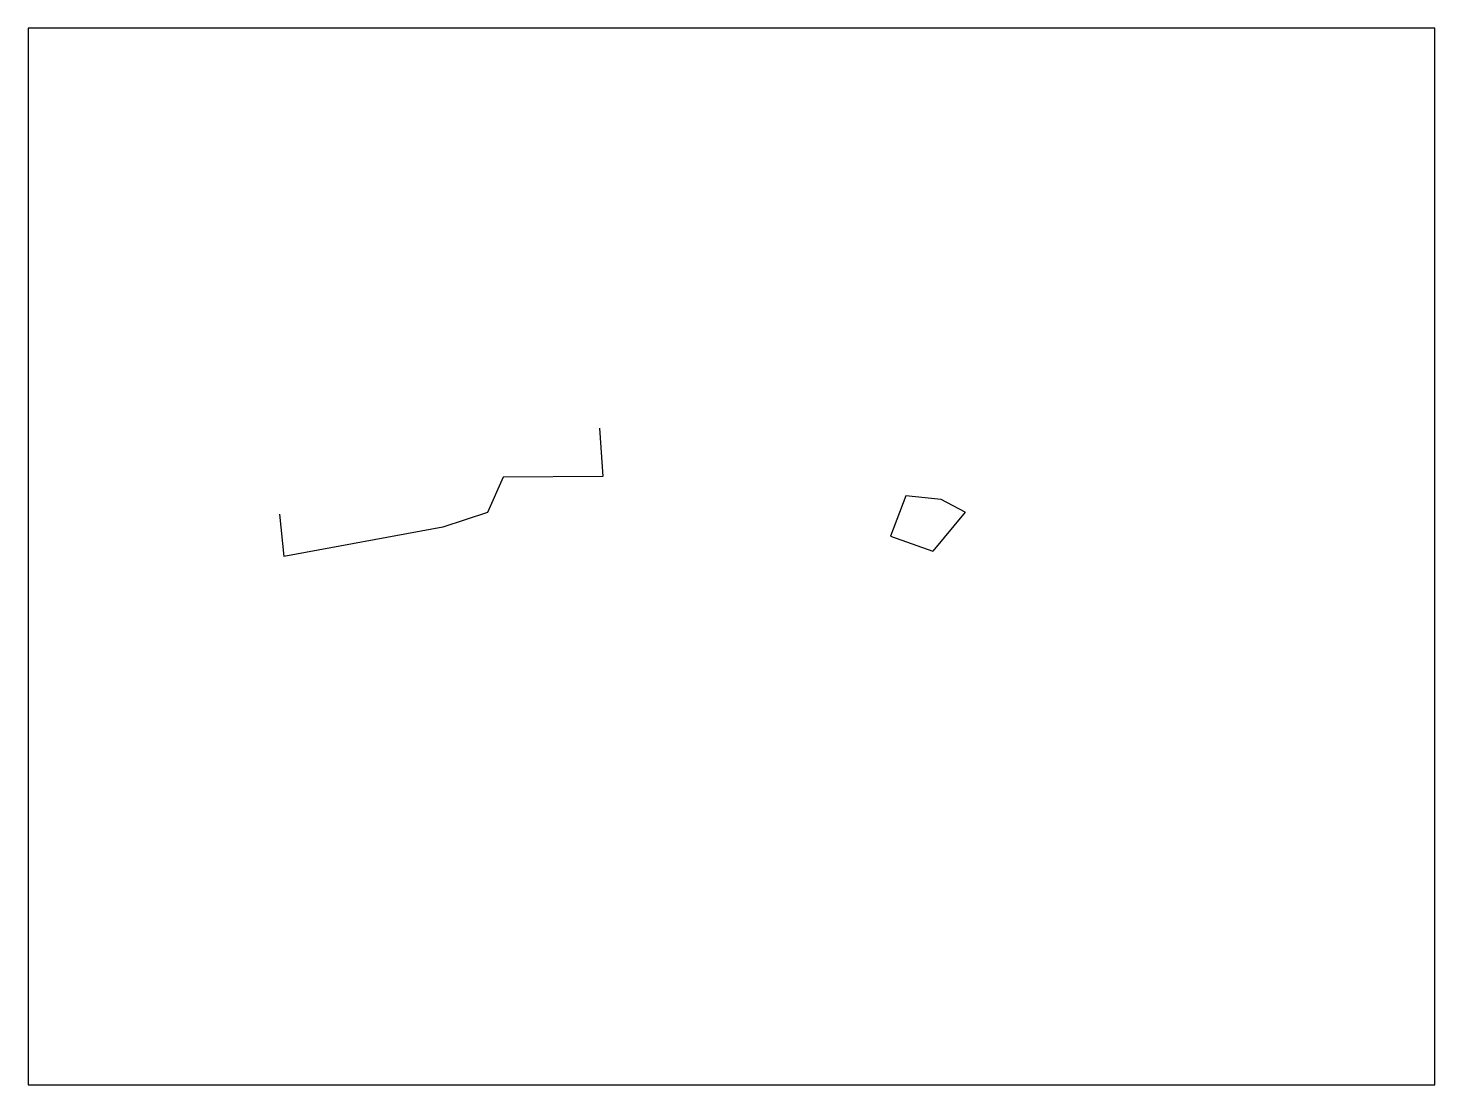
# Model space of a CAD drawing. Extents: x 957957 to 958254, y -2575422 to -2575199.
import ezdxf

# ---------------------------------------------------------------- set-up
doc = ezdxf.new("R2010")
doc.units = 0
doc.header["$MEASUREMENT"] = 0
doc.layers.get('0').update_dxf_attribs({"linetype": 'CONTINUOUS'})
doc.layers.add('RA', color=30, linetype='CONTINUOUS')

msp = doc.modelspace()

# ---------------------------------------------------------------- linework, layer by layer
for p, q in [((957957.33, -2575198.61), (957957.33, -2575421.73)), ((958254.2, -2575198.61), (957957.33, -2575198.61)), ((958254.2, -2575421.73), (958254.2, -2575198.61)), ((957957.33, -2575421.73), (958254.2, -2575421.73))]:
    msp.add_line(p, q)
at = {"layer": 'RA'}
for p, q in [((958077.93, -2575283.1, 71.88), (958078.6, -2575293.31, 71.91)), ((958078.6, -2575293.31, 71.91), (958057.59, -2575293.44, 71.68)), ((958057.59, -2575293.44, 71.68), (958054.3, -2575300.85, 71.75)), ((958142.59, -2575297.38, 71.69), (958139.31, -2575305.88, 71.72)), ((958150.03, -2575298.11, 71.59), (958142.59, -2575297.38, 71.69)), ((958155.05, -2575300.84, 71.36), (958150.03, -2575298.11, 71.59)), ((958010.39, -2575301.23, 72.1), (958011.29, -2575310.15, 72.11)), ((958054.3, -2575300.85, 71.75), (958044.83, -2575303.99, 71.75)), ((958155.05, -2575300.84, 71.36), (958148.27, -2575309.04, 71.72)), ((958044.83, -2575303.99, 71.75), (958011.29, -2575310.15, 72.11)), ((958139.31, -2575305.88, 71.72), (958148.27, -2575309.04, 71.72))]:
    msp.add_line(p, q, dxfattribs=at)

doc.saveas('drawing.dxf')
